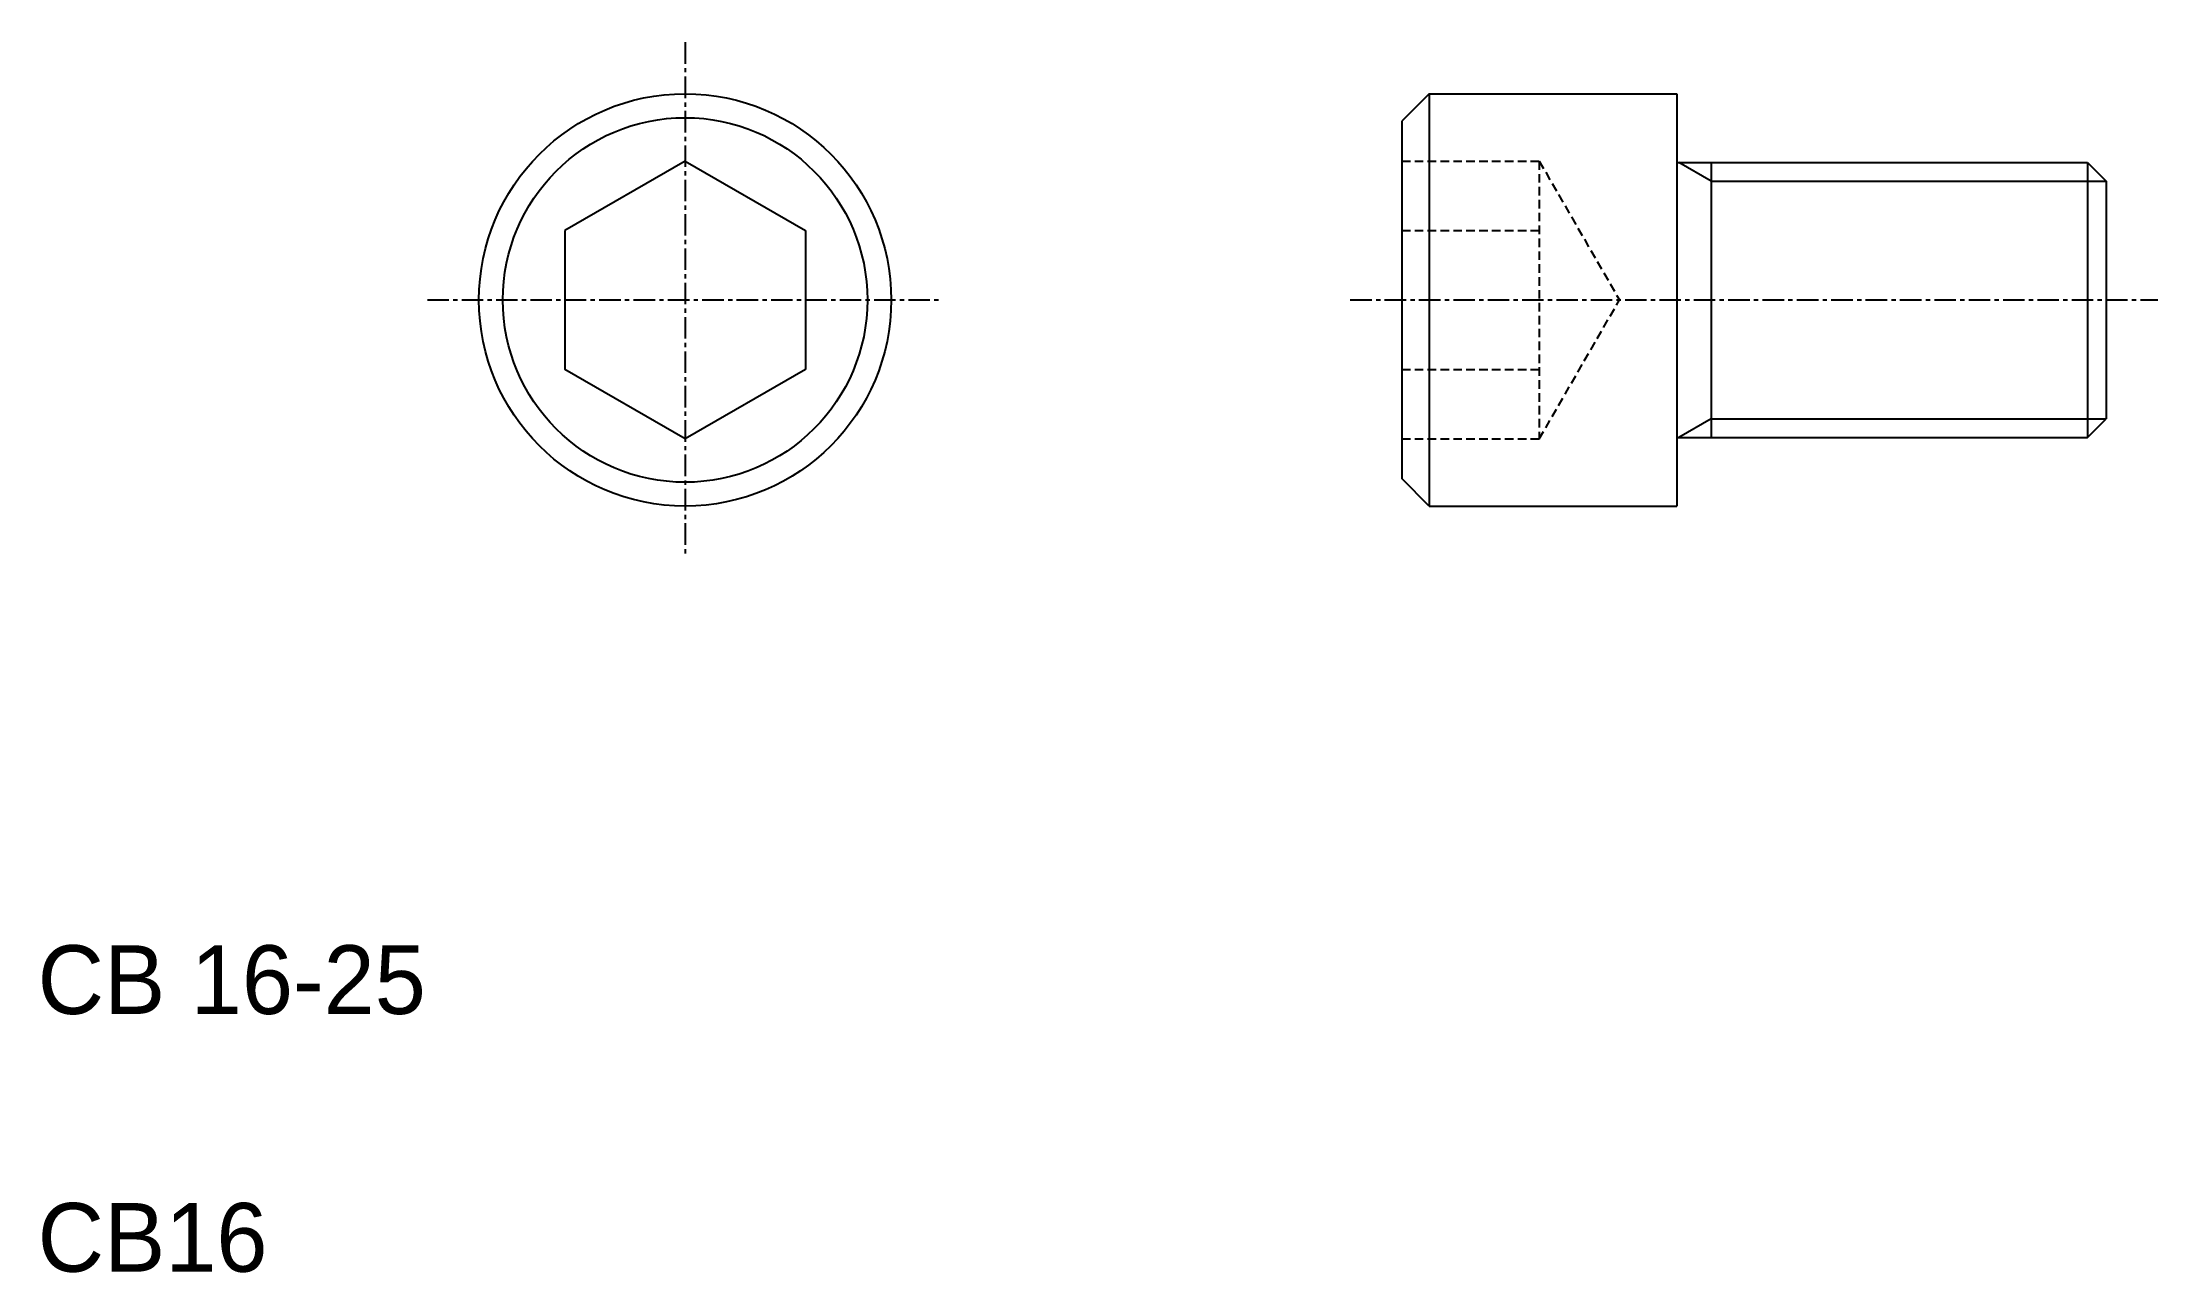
# Model space of a CAD drawing. Extents: x 10 to 133, y 10 to 82.
import ezdxf

# ---------------------------------------------------------------- set-up
doc = ezdxf.new("R2010")
doc.units = 0
doc.linetypes.add('CENTER', pattern=[2, 1.25, -0.25, 0.25, -0.25])
doc.linetypes.add('DASHED', pattern=[0.75, 0.5, -0.25])
doc.layers.get('0').update_dxf_attribs({"linetype": 'CONTINUOUS'})
doc.layers.add('CENTER', color=1, linetype='CENTER')

msp = doc.modelspace()

# ---------------------------------------------------------------- linework, layer by layer
at = {"color": 7, "linetype": 'CONTINUOUS'}
for p, q in [((91.01, 78.56), (89.41, 76.96)), ((91.01, 78.56), (105.41, 78.56)), ((91.01, 78.56), (91.01, 54.56)), ((105.41, 78.56), (105.41, 54.56)), ((89.41, 76.96), (89.41, 56.16)), ((47.69, 74.64), (40.69, 70.6)), ((47.69, 74.64), (54.69, 70.6)), ((105.41, 74.56), (129.33, 74.56)), ((107.41, 74.56), (107.41, 58.56)), ((129.33, 74.56), (129.33, 58.56)), ((129.33, 74.56), (130.41, 73.47)), ((130.41, 73.47), (130.41, 59.64)), ((40.69, 70.6), (40.69, 62.52)), ((54.69, 70.6), (54.69, 62.52)), ((47.69, 58.47), (40.69, 62.52)), ((54.69, 62.52), (47.69, 58.47)), ((129.33, 58.56), (130.41, 59.64)), ((105.41, 58.56), (129.33, 58.56)), ((91.01, 54.56), (105.41, 54.56))]:
    msp.add_line(p, q, dxfattribs=at)
at = {"color": 3, "linetype": 'DASHED'}
for p, q in [((89.41, 74.64), (97.41, 74.64)), ((97.41, 74.64), (102.08, 66.56)), ((97.41, 74.64), (97.41, 58.47)), ((89.41, 70.6), (97.41, 70.6)), ((97.41, 58.47), (102.08, 66.56)), ((89.41, 62.52), (97.41, 62.52)), ((89.41, 58.47), (97.41, 58.47))]:
    msp.add_line(p, q, dxfattribs=at)
at = {"color": 3, "linetype": 'CONTINUOUS'}
for p, q in [((107.41, 73.47), (105.54, 74.56)), ((107.41, 73.47), (130.41, 73.47)), ((107.41, 59.64), (105.54, 58.56)), ((107.41, 59.64), (130.41, 59.64))]:
    msp.add_line(p, q, dxfattribs=at)
for p, q in [((111.41, 58.56), (111.41, 58.56)), ((117.41, 58.56), (117.41, 58.56)), ((91.01, 54.56), (89.41, 56.16))]:
    msp.add_line(p, q)
at = {"color": 7, "linetype": 'CONTINUOUS'}
for radius in [12, 10.61]:
    msp.add_circle((47.69, 66.56), radius, dxfattribs=at)
at = {"layer": 'CENTER', "color": 1, "linetype": 'CENTER'}
for p, q in [((47.69, 81.56), (47.69, 51.56)), ((32.69, 66.56), (62.69, 66.56)), ((86.41, 66.56), (133.41, 66.56))]:
    msp.add_line(p, q, dxfattribs=at)

# ---------------------------------------------------------------- texts
for s, p in [('CB 16-25', (10, 25)), ('CB16', (10, 10))]:
    msp.add_text(s, height=4).set_placement(p)

doc.saveas('drawing.dxf')
